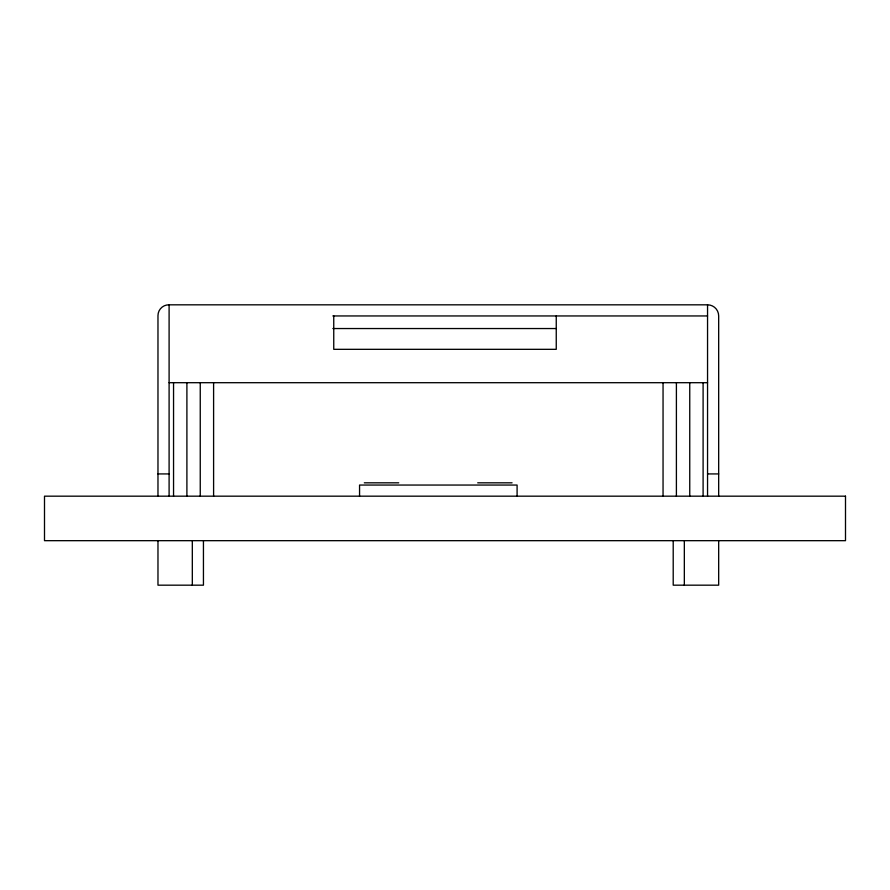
<?xml version="1.0" encoding="UTF-8"?>
<svg xmlns="http://www.w3.org/2000/svg" width="890" height="890" viewBox="0 0 890 890"><rect width="100%" height="100%" fill="white"/><g stroke="black" fill="none" stroke-linecap="round" stroke-linejoin="round"><path stroke-width="1.33" d="M157.975 496.175L157.975 315.616A10.791 10.791 0 0 1 169.1 304.825L707.55 304.825A11.125 11.125 0 0 1 718.675 315.95L718.675 496.175M332.86 315.95L707.55 315.95M332.86 328.543L556.283 328.543M169.1 382.7L707.55 382.7M157.975 473.925L169.1 473.925M707.55 473.925L718.675 473.925M364.299 482.825L398.731 482.825M477.707 482.825L512.073 482.825M718.675 540.675L718.675 585.175L673.207 585.175L673.207 540.675M707.55 304.825L707.55 496.175M703.1 382.611L703.1 496.175M689.75 382.611L689.75 496.175M684.332 540.675L684.332 585.175M676.4 382.611L676.4 496.175M663.05 382.611L663.05 496.175M556.25 315.95L556.25 349.325L333.75 349.325L333.75 315.95M517.09 496.175L517.09 485.05L359.56 485.05L359.56 496.175M213.6 382.611L213.6 496.175M203.443 540.675L203.443 585.175L157.975 585.175L157.975 540.675M200.25 382.611L200.25 496.175M192.318 540.675L192.318 585.175M186.9 382.611L186.9 496.175M173.55 382.611L173.55 496.175M169.1 304.825L169.1 496.175M845.5 496.175L44.5 496.175L44.5 540.675L845.5 540.675L845.5 496.175"/></g></svg>
